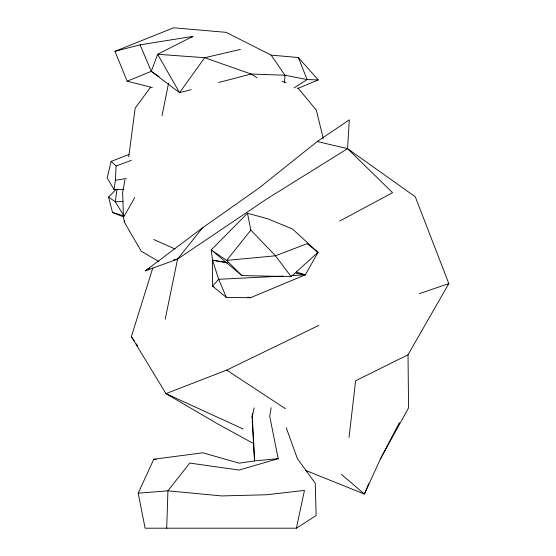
<?xml version="1.0" encoding="UTF-8"?>
<svg xmlns="http://www.w3.org/2000/svg" width="556" height="556" viewBox="0 0 556 556"><rect width="100%" height="100%" fill="white"/><g stroke="black" fill="none" stroke-linecap="round" stroke-linejoin="round"><path stroke-width="0.83" d="M226.195 262.362L212.573 260.222L212.531 286.118L226.355 297.397L250.443 297.738L305.362 274.803L317.969 252.389L292.553 229.03L267.679 218.758L247.51 213.268L211.245 249.922L212.573 260.222L218.654 279.279L226.355 297.397M166.71 528.2L167.933 490.823L189.728 463.065L238.997 470.07L278.188 458.672L269.723 416.277L271.126 407.701M123.474 189.561L114.063 189.645L115.391 180.311L116.114 165.966L111.144 161.393L128.909 154.485M284.512 82.712L284.95 75.213L271.126 55.12L226.174 32.345L173.59 27.8L114.995 51.319L127.136 81.197L152.344 87.563M339.737 221.038L392.564 192.696L347.556 148.647L349.321 119.867L317.205 141.544L259.332 187.789L202.412 227.918L145.269 270.89L177.572 259.096L267.04 198.763L347.556 148.647L415.29 196.796L448.817 283.588L408.021 354.791L408.535 407.93L380.401 458.95L364.437 494.062L305.446 470.355M158.919 261.591L141.21 251.166L124.468 222.351L124.648 220.642M349.029 437.447L355.625 380.763L408.021 354.791M128.721 156.855L135.191 108.052L150.558 87.264M117.031 189.026L115.3 201.758L123.55 215.235M124.947 179.803L122.626 192.501L123.474 217.264L124.468 222.351M162.032 115.787L168.565 83.164M165.208 319.179L177.572 259.096L202.412 227.918M296.383 528.2L304.459 490.399L266.658 494.757L221.649 495.931L167.933 490.823L138.201 493.214L145.109 528.2L296.383 528.2L316.155 515.516L315.259 483.227L297.411 458.672L286.236 427.689M254.141 407.847L252.299 416.277L254.558 460.931L239.191 463.19L202.877 452.792L153.762 459.242L138.201 493.214M252.542 413.747L251.972 416.277L252.118 418.849M111.144 161.393L107.183 177.927L114.063 189.645M253.981 443.792L217.445 423.776L165.945 393.62L131.362 336.665L152.831 267.853M127.136 81.197L151.281 71.349L157.633 54.279L192.883 36.39L140.077 44.821L114.995 51.319M368.711 483.664L364.437 494.062L341.44 474.393M380.401 458.95L399.41 422.616M123.474 217.264L134.761 197.644M247.51 213.268L250.839 230.087L226.681 260.423L241.832 275.561L291.129 276.645L317.969 252.389L307.134 243.66L275.491 255.802L226.681 260.423L211.245 249.922L241.832 275.561M123.55 216.951L112.534 212.455L108.531 197.095L116.204 189.29M447.573 284.748L448.817 283.588L419.398 293.672M191.563 37.502L192.883 36.39M145.269 270.89L149.606 268.041M294.027 87.904L307.127 79.584L318.234 79.897L298.336 57.532L271.126 55.12M243.201 429.017L165.945 393.62L226.702 370.108L318.81 325.406M297.432 88.654L318.234 79.897M116.114 165.966L131.327 160.35M191.208 89.641L179.553 92.671L151.281 71.349L140.077 44.821M218.675 82.49L251.145 74.045L284.95 75.213L307.127 79.584L298.336 57.532M240.484 49.421L204.671 57.706L157.633 54.279L179.553 92.671L204.671 57.706L251.145 74.045L256.955 77.659M173.34 260.062L177.572 259.096M115.391 180.311L126.379 178.525M278.188 458.672L254.558 460.931L252.215 420.565M283.157 276.075L218.654 279.279L212.531 286.118L214.032 286.806M291.691 275.588L305.362 274.803L296.431 272.058M123.105 201.557L115.3 201.758L108.531 197.095M153.762 459.242L156.305 459.464M295.994 273.337L305.362 274.803M212.573 260.222L227.953 262.974M247.913 297.175L250.443 297.738M317.205 141.544L347.556 148.647M112.534 212.455L123.981 215.943M282.135 81.336L286.118 82.879M316.385 251.75L317.969 252.389M153.741 239.518L174.966 248.963M226.702 370.108L285.36 408.667M151.281 71.349L159.148 76.707M250.839 230.087L275.491 255.802L291.129 276.645M297.808 87.855L316.315 110.144L323.286 138.507M131.362 336.665L134.774 341.69M136.241 343.837L137.7 345.992"/></g></svg>
